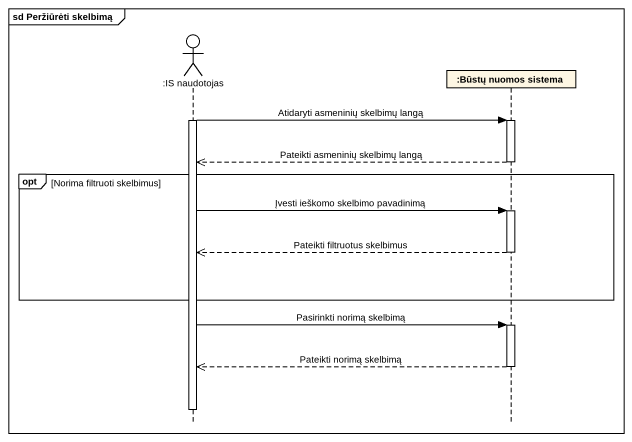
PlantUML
@startuml
mainframe sd Peržiūrėti skelbimą
hide footbox
actor ":IS naudotojas" as IS_naudotojas
participant ":Būstų nuomos sistema" as Būstų_nuomos_sistema

activate IS_naudotojas
IS_naudotojas -> Būstų_nuomos_sistema : Atidaryti asmeninių skelbimų langą
activate Būstų_nuomos_sistema
Būstų_nuomos_sistema -->> IS_naudotojas : Pateikti asmeninių skelbimų langą
deactivate Būstų_nuomos_sistema
opt Norima filtruoti skelbimus
  IS_naudotojas -> Būstų_nuomos_sistema : Įvesti ieškomo skelbimo pavadinimą
  activate Būstų_nuomos_sistema
  Būstų_nuomos_sistema -->> IS_naudotojas : Pateikti filtruotus skelbimus
  deactivate Būstų_nuomos_sistema
end
IS_naudotojas -> Būstų_nuomos_sistema : Pasirinkti norimą skelbimą
activate Būstų_nuomos_sistema
Būstų_nuomos_sistema -->> IS_naudotojas : Pateikti norimą skelbimą
deactivate Būstų_nuomos_sistema
deactivate IS_naudotojas
@enduml
